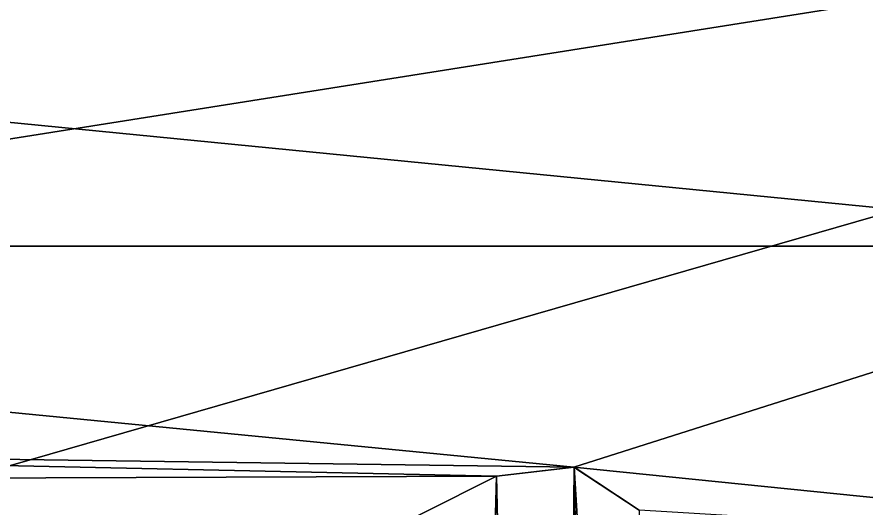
# Model space of a CAD drawing. Extents: x -5.6 to 5.6, y -5.6 to 5.6.
# Drawn here: x 0.385 to 1.801, y 2.037 to 2.855 of the extents above; entities that cross this region are included whole.
import ezdxf

# ---------------------------------------------------------------- set-up
doc = ezdxf.new("R2010")
doc.units = 0

msp = doc.modelspace()

# ---------------------------------------------------------------- linework, layer by layer
for points in [[(4.565048, 3.316539), (-4.565048, 3.316539), (-5.366553, 1.743422)], [(0.00011, 1.999973), (4.565048, 3.316539), (-5.366553, 1.743422)], [(0.00011, 1.999973), (5.366553, 1.743422), (4.565048, 3.316539)], [(2.473073, 2.473073, -3.187745), (-2.473073, 2.473073, -3.187745), (-1.943242, 2.907885, -3.187745)], [(2.473073, 2.473073, -3.187745), (-1.943242, 2.907885, -3.187745), (1.943242, 2.907885, -3.187745)], [(1.313838, 2.104873, -3.187745), (-2.473073, 2.473073, -3.187745), (2.473073, 2.473073, -3.187745)], [(1.313838, 2.104873, -3.187745), (-0.975003, 2.136406, -3.187745), (-2.473073, 2.473073, -3.187745)], [(1.313838, 2.104873, -3.187745), (2.473073, 2.473073, -3.187745), (2.907885, 1.943242, -3.187745)], [(1.184748, 2.0898, -3.187745), (-0.768388, 2.082903, -3.187745), (-0.975003, 2.136406, -3.187745)], [(1.313838, 2.104873, -3.187745), (1.184748, 2.0898, -3.187745), (-0.975003, 2.136406, -3.187745)], [(1.184748, 2.0898, -1.687745), (1.184748, 2.0898, -3.187745), (1.313838, 2.104873, -3.187745)], [(1.184748, 2.0898, -1.687745), (1.313838, 2.104873, -3.187745), (1.313984, 2.104729, -1.687745)], [(1.184748, 2.0898, -1.687745), (1.313984, 2.104729, -1.687745), (1.275852, -1.987001, -1.687745)], [(1.313984, 2.104729, -1.687745), (1.370324, -0.825961, -1.687745), (1.275852, -1.987001, -1.687745)], [(1.422417, 2.033442, -3.187745), (1.313838, 2.104873, -3.187745), (2.907885, 1.943242, -3.187745)], [(1.313984, 2.104729, -1.687745), (1.313838, 2.104873, -3.187745), (1.422417, 2.033442, -3.187745)], [(1.313984, 2.104729, -1.687745), (1.422417, 2.033442, -3.187745), (1.422227, 2.033519, -1.687745)], [(1.313984, 2.104729, -1.687745), (1.394095, 0.785175, -1.687745), (1.370324, -0.825961, -1.687745)], [(1.313984, 2.104729, -1.687745), (1.422227, 2.033519, -1.687745), (1.394095, 0.785175, -1.687745)], [(1.184748, 2.0898, -3.187745), (0.187285, 1.589001, -3.187745), (-0.768388, 2.082903, -3.187745)], [(1.184748, 2.0898, -1.687745), (0.187285, 1.589001, -3.187745), (1.184748, 2.0898, -3.187745)], [(0.187285, 1.589001, -1.687745), (0.187285, 1.589001, -3.187745), (1.184748, 2.0898, -1.687745)], [(0.187285, 1.589001, -1.687745), (1.184748, 2.0898, -1.687745), (1.077714, -1.97738, -1.687745)], [(1.184748, 2.0898, -1.687745), (1.275852, -1.987001, -1.687745), (1.077714, -1.97738, -1.687745)]]:
    msp.add_3dface(points)

doc.saveas('drawing.dxf')
